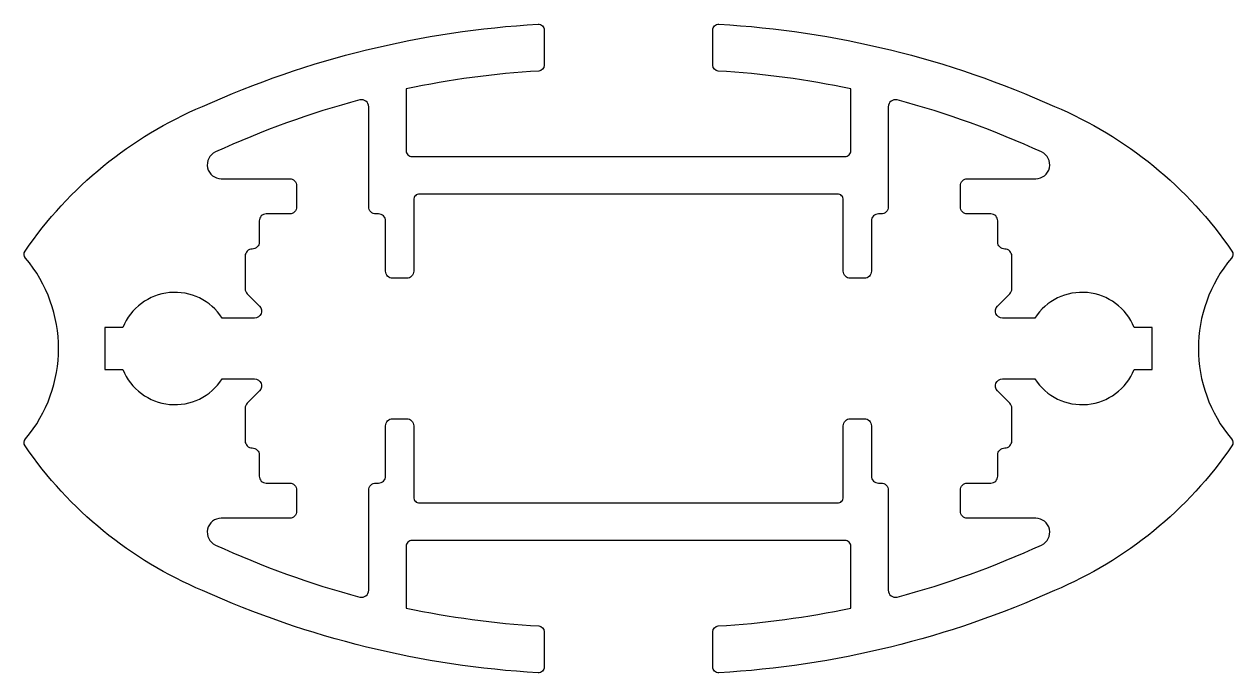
# Model space of a CAD drawing. Extents: x 338 to 389.7, y 201.5 to 229.3.
import ezdxf

# ---------------------------------------------------------------- set-up
doc = ezdxf.new("R2010")
doc.units = 0
doc.header["$LTSCALE"] = 15
doc.layers.get('0').update_dxf_attribs({"linetype": 'CONTINUOUS'})

msp = doc.modelspace()

# ---------------------------------------------------------------- linework, layer by layer
at = {"ltscale": 0.009}
msp.add_lwpolyline([(338.079, 211.244, -0.32029), (338.102, 211.533, 0.364949), (338.102, 219.263, -0.32029), (338.079, 219.552, -0.14408), (345.663, 225.739, -0.091618), (359.999, 229.253, -0.431192), (360.263, 229.003), (360.263, 227.5, -0.396792), (360.028, 227.251, 0.037059), (354.363, 226.488), (354.363, 223.848, 0.414214), (354.613, 223.598), (373.113, 223.598, 0.414214), (373.363, 223.848), (373.363, 226.488, 0.037059), (367.698, 227.251, -0.396792), (367.463, 227.5), (367.463, 229.003, -0.431192), (367.727, 229.253, -0.091618), (382.063, 225.739, -0.14408), (389.647, 219.552, -0.32029), (389.624, 219.263, 0.364949), (389.624, 211.533, -0.32029), (389.647, 211.244, -0.14408), (382.063, 205.057, -0.091618), (367.727, 201.543, -0.431192), (367.463, 201.793), (367.463, 203.295, -0.396792), (367.698, 203.545, 0.037059), (373.363, 204.308), (373.363, 206.948, 0.414214), (373.113, 207.198), (354.613, 207.198, 0.414214), (354.363, 206.948), (354.363, 204.308, 0.037059), (360.028, 203.545, -0.396792), (360.263, 203.295), (360.263, 201.793, -0.431192), (359.999, 201.543, -0.091618), (345.663, 205.057, -0.14408)], format="xyb", close=True, dxfattribs=at)
at = {"color": 0, "ltscale": 0.009}
msp.add_lwpolyline([(374.241, 209.948, 0.414214), (374.541, 209.648), (374.663, 209.648, -0.414214), (374.963, 209.348), (374.963, 205.07, 0.492793), (375.34, 204.78, 0.042541), (381.511, 207.003, 0.804892), (381.261, 208.148), (378.341, 208.148, -0.414214), (378.041, 208.448), (378.041, 209.348, -0.414214), (378.341, 209.648), (379.341, 209.648, 0.414214), (379.641, 209.948), (379.641, 210.848, -0.414216), (379.941, 211.148, 0.414216), (380.241, 211.448), (380.241, 212.849, 0.198912), (380.153, 213.061), (379.629, 213.586, -0.668179), (379.841, 214.098), (381.224, 214.098, 0.607881), (385.466, 214.498), (386.241, 214.498), (386.241, 216.298), (386.241, 216.298), (385.466, 216.298, 0.607881), (381.224, 216.698), (379.841, 216.698, -0.668179), (379.629, 217.21), (380.153, 217.734, 0.198912), (380.241, 217.946), (380.241, 219.348, 0.414216), (379.941, 219.648, -0.414216), (379.641, 219.948), (379.641, 220.848, 0.414214), (379.341, 221.148), (378.341, 221.148, -0.414214), (378.041, 221.448), (378.041, 222.348, -0.414214), (378.341, 222.648), (381.261, 222.648, 0.804892), (381.511, 223.793, 0.042541), (375.34, 226.015, 0.492793), (374.963, 225.726), (374.963, 221.448, -0.414214), (374.663, 221.148), (374.541, 221.148, 0.414214), (374.241, 220.848), (374.241, 218.698, -0.414214), (373.941, 218.398), (373.341, 218.398, -0.414214), (373.041, 218.698), (373.041, 221.748, 0.414214), (372.791, 221.998), (354.935, 221.998, 0.414214), (354.685, 221.748), (354.685, 218.698, -0.414214), (354.385, 218.398), (353.785, 218.398, -0.414214), (353.485, 218.698), (353.485, 220.848, 0.414214), (353.185, 221.148), (353.063, 221.148, -0.414214), (352.763, 221.448), (352.763, 225.726, 0.492793), (352.386, 226.015, 0.042541), (346.215, 223.793, 0.804892), (346.466, 222.648), (349.385, 222.648, -0.414302), (349.685, 222.348), (349.685, 221.448, -0.414214), (349.385, 221.148), (348.385, 221.148, 0.414214), (348.085, 220.848), (348.085, 219.948, -0.414302), (347.785, 219.648, 0.414214), (347.485, 219.348), (347.485, 217.946, 0.198912), (347.573, 217.734), (348.097, 217.21, -0.668179), (347.885, 216.698), (346.502, 216.698, 0.607881), (342.26, 216.298), (341.485, 216.298), (341.485, 214.498), (342.26, 214.498, 0.607881), (346.502, 214.098), (347.885, 214.098, -0.668179), (348.097, 213.586), (347.573, 213.061, 0.198912), (347.485, 212.849), (347.485, 211.448, 0.414214), (347.785, 211.148, -0.414302), (348.085, 210.848), (348.085, 209.948, 0.414214), (348.385, 209.648), (349.385, 209.648, -0.414214), (349.685, 209.348), (349.685, 208.448, -0.414302), (349.385, 208.148), (346.466, 208.148, 0.804892), (346.215, 207.003, 0.042541), (352.386, 204.78, 0.492793), (352.763, 205.07), (352.763, 209.348, -0.414214), (353.063, 209.648), (353.185, 209.648, 0.414214), (353.485, 209.948), (353.485, 212.098, -0.414214), (353.785, 212.398), (354.385, 212.398, -0.414214), (354.685, 212.098), (354.685, 209.048, 0.414214), (354.935, 208.798), (372.791, 208.798, 0.414214), (373.041, 209.048), (373.041, 212.098, -0.414214), (373.341, 212.398), (373.941, 212.398, -0.414214), (374.241, 212.098)], format="xyb", close=True, dxfattribs=at)

doc.saveas('drawing.dxf')
